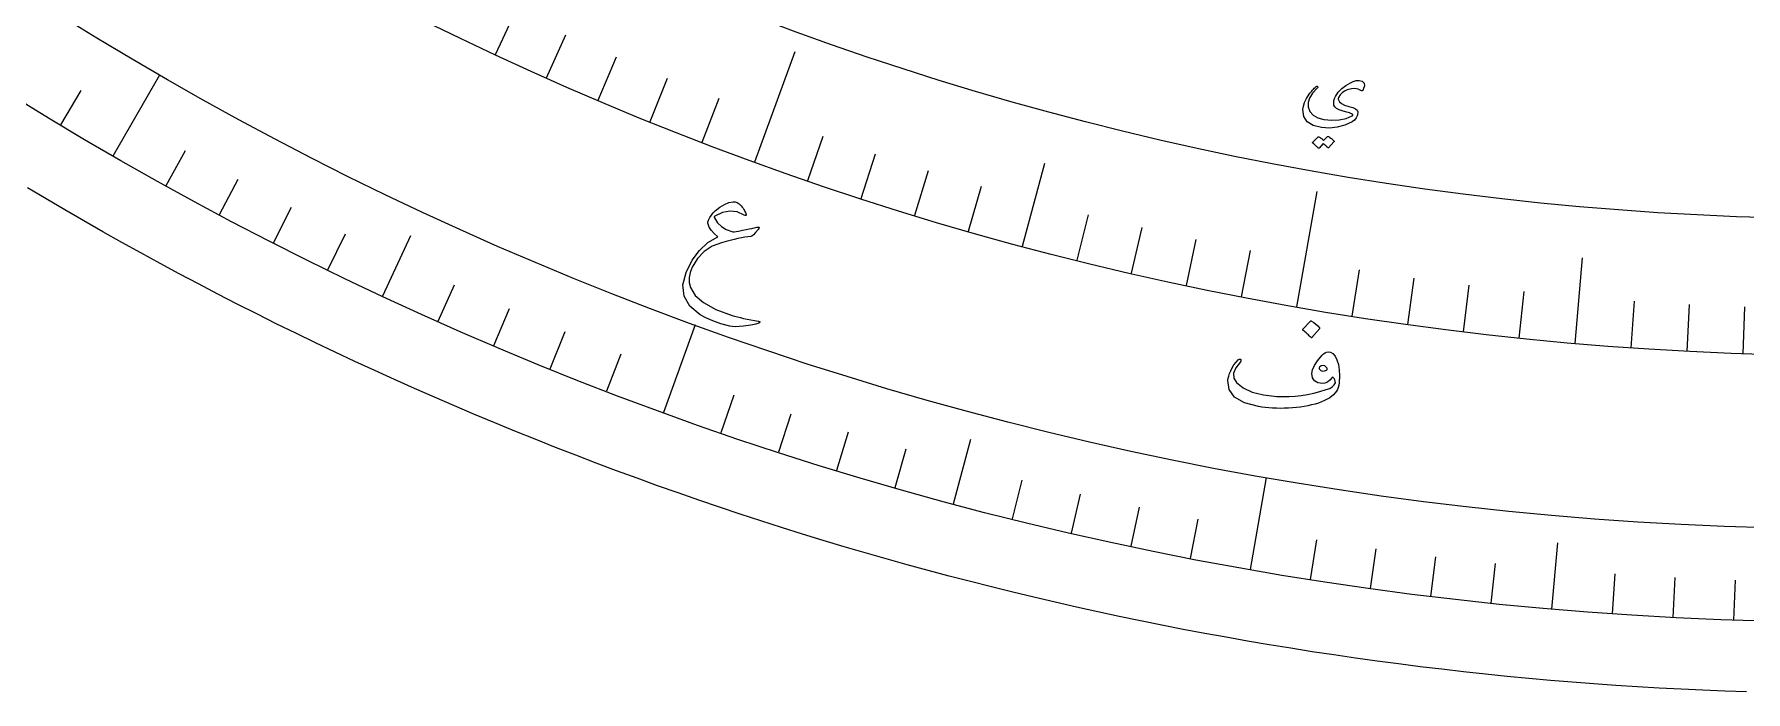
# Model space of a CAD drawing. Header units: millimetres. Extents: x -78 to 78, y -78 to 100.
# Drawn here: x -39.69 to -2.39, y -77.46 to -63.13 of the extents above; entities that cross this region are included whole.
import ezdxf

# ---------------------------------------------------------------- set-up
doc = ezdxf.new("R2010")
doc.units = ezdxf.units.MM
for name, color, linetype in [('CUT_OUTER', 1, 'Continuous'), ('ENGRAVE', 7, 'Continuous'), ('ENGRAVE_FINE', 8, 'Continuous'), ('TEXT', 5, 'Continuous')]:
    doc.layers.add(name, color=color, linetype=linetype)

msp = doc.modelspace()

# ---------------------------------------------------------------- linework, layer by layer
at = {"layer": 'CUT_OUTER'}
msp.add_lwpolyline([(-2.3773, -77.4635), (-2.8526, -77.4475), (-3.3277, -77.4285), (-3.8027, -77.4066), (-4.2776, -77.3819), (-4.7524, -77.3542), (-5.2269, -77.3235), (-5.7013, -77.29), (-6.1754, -77.2536), (-6.6493, -77.2142), (-7.1229, -77.172), (-7.5963, -77.1268), (-8.0694, -77.0788), (-8.5422, -77.0278), (-9.0147, -76.9739), (-9.4868, -76.9172), (-9.9586, -76.8575), (-10.43, -76.795), (-10.901, -76.7295), (-11.3716, -76.6612), (-11.8418, -76.59), (-12.3115, -76.5159), (-12.7808, -76.4389), (-13.2495, -76.359), (-13.7178, -76.2763), (-14.1856, -76.1907), (-14.6528, -76.1022), (-15.1195, -76.0109), (-15.5856, -75.9167), (-16.0511, -75.8196), (-16.516, -75.7197), (-16.9803, -75.6169), (-17.444, -75.5113), (-17.907, -75.4028), (-18.3693, -75.2916), (-18.831, -75.1774), (-19.2919, -75.0605), (-19.7521, -74.9407), (-20.2115, -74.8181), (-20.6702, -74.6926), (-21.1282, -74.5644), (-21.5853, -74.4334), (-22.0416, -74.2995), (-22.4971, -74.1629), (-22.9517, -74.0234), (-23.4055, -73.8812), (-23.8583, -73.7362), (-24.3103, -73.5884), (-24.7614, -73.4379), (-25.2115, -73.2846), (-25.6607, -73.1285), (-26.109, -72.9697), (-26.5562, -72.8081), (-27.0024, -72.6438), (-27.4477, -72.4767), (-27.8919, -72.3069), (-28.335, -72.1344), (-28.7771, -71.9592), (-29.2181, -71.7813), (-29.658, -71.6007), (-30.0967, -71.4173), (-30.5344, -71.2313), (-30.9709, -71.0426), (-31.4062, -70.8513), (-31.8403, -70.6572), (-32.2733, -70.4605), (-32.705, -70.2612), (-33.1355, -70.0592), (-33.5648, -69.8545), (-33.9928, -69.6473), (-34.4195, -69.4374), (-34.8449, -69.2249), (-35.269, -69.0098), (-35.6918, -68.7921), (-36.1132, -68.5718), (-36.5332, -68.3489), (-36.9519, -68.1234), (-37.3692, -67.8954), (-37.7851, -67.6649), (-38.1996, -67.4317), (-38.6126, -67.1961), (-39.0242, -66.9579), (-39.4343, -66.7172), (-39.843, -66.474)], dxfattribs=at)
at = {"layer": 'ENGRAVE'}
for points in [[(-29.6414, -63.5662), (-28.8488, -61.8664)], [(-23.9884, -65.9077), (-23.1137, -63.5044)], [(-37.975, -65.7746), (-36.9578, -64.0128)], [(-18.1529, -67.7476), (-17.6675, -65.936)], [(-12.1792, -69.072), (-11.7351, -66.5533)], [(-32.0979, -68.8341), (-31.4837, -67.5171)], [(-6.1129, -69.8706), (-5.9494, -68.0022)], [(-25.9764, -71.3697), (-25.2806, -69.458)], [(-19.6573, -73.3621), (-19.2812, -71.9585)], [(-13.1886, -74.7961), (-12.8353, -72.7927)], [(-6.6195, -75.661), (-6.4928, -74.2134)]]:
    msp.add_lwpolyline(points, dxfattribs=at)
for radius in [75.95, 75.95, 73.9156, 70.1375, 70.1375, 67.1538]:
    msp.add_circle((0, 0), radius, dxfattribs=at)
at = {"layer": 'ENGRAVE_FINE'}
for points in [[(-28.5275, -64.0738), (-28.1114, -63.1392)], [(-27.4049, -64.5619), (-27.0052, -63.6202)], [(-26.274, -65.0304), (-25.8907, -64.0818)], [(-39.1171, -65.1019), (-38.6681, -64.3545)], [(-25.135, -65.479), (-24.7684, -64.5239)], [(-22.8345, -66.3163), (-22.5015, -65.349)], [(-36.8213, -66.4274), (-36.3986, -65.6648)], [(-21.6737, -66.7047), (-21.3576, -65.7318)], [(-35.6564, -67.0599), (-35.247, -66.29)], [(-20.5062, -67.0728), (-20.2071, -66.0945)], [(-19.3325, -67.4205), (-19.0505, -66.4371)], [(-34.4806, -67.6719), (-34.0848, -66.8951)], [(-16.9678, -68.0541), (-16.7203, -67.0615)], [(-33.2943, -68.2634), (-32.9121, -67.4798)], [(-15.7775, -68.3399), (-15.5474, -67.3431)], [(-14.5824, -68.6048), (-14.3697, -67.6042)], [(-13.3829, -68.8489), (-13.1877, -67.8447)], [(-30.8916, -69.3838), (-30.537, -68.5873)], [(-10.9719, -69.274), (-10.8119, -68.2636)], [(-9.7613, -69.4549), (-9.6189, -68.4419)], [(-8.5476, -69.6147), (-8.4229, -68.5993)], [(-7.3314, -69.7533), (-7.2244, -68.7359)], [(-4.8925, -69.9666), (-4.8212, -68.9461)], [(-29.676, -69.9123), (-29.3354, -69.1098)], [(-3.6707, -70.0414), (-3.6172, -69.0198)], [(-2.4478, -70.0948), (-2.4121, -69.0724)], [(-28.4514, -70.4196), (-28.1248, -69.6112)], [(-27.218, -70.9054), (-26.9056, -70.0915)], [(-24.7269, -71.8121), (-24.443, -70.9878)], [(-23.4698, -72.2327), (-23.2004, -71.4035)], [(-22.2056, -72.6313), (-21.9507, -71.7976)], [(-20.9347, -73.0078), (-20.6943, -72.1697)], [(-18.374, -73.694), (-18.163, -72.848)], [(-17.085, -74.0034), (-16.8889, -73.1539)], [(-15.7909, -74.2903), (-15.6096, -73.4375)], [(-14.4919, -74.5546), (-14.3256, -73.6987)], [(-11.8812, -75.0149), (-11.7448, -74.1538)], [(-10.5702, -75.2109), (-10.4489, -74.3475)], [(-9.256, -75.3839), (-9.1497, -74.5185)], [(-7.9389, -75.5339), (-7.8478, -74.6668)], [(-5.298, -75.765), (-5.2372, -74.8952)], [(-3.9749, -75.8459), (-3.9293, -74.9752)], [(-2.6506, -75.9037), (-2.6202, -75.0324)]]:
    msp.add_lwpolyline(points, dxfattribs=at)
at = {"layer": 'TEXT'}
for points in [[(-10.7843, -64.3551), (-10.8421, -64.3242), (-10.9103, -64.3119), (-10.989, -64.3179), (-11.0781, -64.3423), (-11.1369, -64.37), (-11.1882, -64.4062), (-11.232, -64.4511), (-11.2683, -64.5046), (-11.2729, -64.5158), (-11.2753, -64.5278), (-11.2753, -64.5408), (-11.2731, -64.5546), (-11.25, -64.6004), (-11.2047, -64.6398), (-11.1372, -64.6727), (-11.0475, -64.6991), (-10.9587, -64.724), (-10.896, -64.7526), (-10.8593, -64.7847), (-10.8486, -64.8205), (-10.8584, -64.8901), (-10.8825, -64.9495), (-10.9208, -64.9987), (-10.9735, -65.0377), (-11.1323, -65.1099), (-11.2965, -65.1548), (-11.4658, -65.1722), (-11.6401, -65.1622), (-11.8241, -65.1159), (-11.9533, -65.0351), (-12.0274, -64.9201), (-12.0466, -64.7711), (-12.0349, -64.6935), (-12.0081, -64.6119), (-11.9664, -64.5261), (-11.9098, -64.4363), (-11.8914, -64.4118), (-11.8728, -64.3883), (-11.854, -64.3658), (-11.8351, -64.3443), (-11.8159, -64.3238), (-11.7962, -64.304), (-11.776, -64.2851), (-11.7554, -64.267), (-11.7448, -64.2599), (-11.7362, -64.2578), (-11.7294, -64.2607), (-11.7245, -64.2687), (-11.7226, -64.2779), (-11.7233, -64.2865), (-11.7267, -64.2947), (-11.7326, -64.3025), (-11.8334, -64.4136), (-11.9004, -64.5183), (-11.9335, -64.6164), (-11.9325, -64.7081), (-11.8937, -64.8116), (-11.8235, -64.8925), (-11.7218, -64.9505), (-11.5888, -64.9856), (-11.4134, -65.0026), (-11.2515, -64.9946), (-11.1031, -64.9616), (-10.9685, -64.9038), (-10.9601, -64.8984), (-10.9563, -64.8922), (-10.957, -64.8853), (-10.9622, -64.8776), (-10.9857, -64.8609), (-11.0284, -64.8429), (-11.0902, -64.8236), (-11.1712, -64.8028), (-11.2529, -64.7782), (-11.3133, -64.7479), (-11.3522, -64.712), (-11.3698, -64.6706), (-11.3733, -64.6249), (-11.3683, -64.5785), (-11.3549, -64.5314), (-11.333, -64.4835), (-11.2735, -64.3925), (-11.1991, -64.312), (-11.1099, -64.2421), (-11.006, -64.1828), (-10.9787, -64.1691), (-10.9526, -64.1577), (-10.9277, -64.1486), (-10.9038, -64.1416), (-10.8811, -64.1368), (-10.8598, -64.134), (-10.8398, -64.1331), (-10.821, -64.1342), (-10.7502, -64.153), (-10.7114, -64.1921), (-10.7046, -64.2514), (-10.7297, -64.331), (-10.7421, -64.3515), (-10.7554, -64.3623), (-10.7694, -64.3635), (-10.7843, -64.3551)], [(-11.5065, -65.358), (-11.5037, -65.356), (-11.5001, -65.3552), (-11.4957, -65.3555), (-11.4905, -65.3569), (-11.4728, -65.3672), (-11.4558, -65.3781), (-11.4396, -65.3896), (-11.424, -65.4018), (-11.4091, -65.4146), (-11.3947, -65.4284), (-11.3808, -65.443), (-11.3675, -65.4585), (-11.3652, -65.4629), (-11.3646, -65.4673), (-11.3657, -65.4716), (-11.3685, -65.4759), (-11.4862, -65.6039), (-11.489, -65.6053), (-11.4928, -65.6047), (-11.4974, -65.6019), (-11.5029, -65.5971), (-11.5065, -65.5928), (-11.5125, -65.5868), (-11.521, -65.579), (-11.5318, -65.5695), (-11.5452, -65.558), (-11.5612, -65.5445), (-11.5799, -65.529), (-11.6011, -65.5113), (-11.6942, -65.6101), (-11.6982, -65.613), (-11.7027, -65.613), (-11.7077, -65.6103), (-11.7132, -65.6048), (-11.7179, -65.6), (-11.7255, -65.5928), (-11.7358, -65.5832), (-11.749, -65.571), (-11.7651, -65.5564), (-11.7845, -65.5392), (-11.8072, -65.5195), (-11.8332, -65.4972), (-11.8357, -65.4938), (-11.8365, -65.4907), (-11.8356, -65.488), (-11.8331, -65.4855), (-11.7139, -65.3642), (-11.711, -65.3622), (-11.7074, -65.3614), (-11.703, -65.3617), (-11.6978, -65.3631), (-11.6826, -65.3711), (-11.6681, -65.3799), (-11.6541, -65.3894), (-11.6408, -65.3997), (-11.6281, -65.4106), (-11.616, -65.4219), (-11.6045, -65.4338), (-11.5935, -65.4462)], [(-24.4613, -66.7776), (-24.4164, -66.7814), (-24.3723, -66.7983), (-24.3288, -66.8282), (-24.2861, -66.8713), (-24.2656, -66.8968), (-24.2472, -66.9216), (-24.231, -66.9458), (-24.2169, -66.9694), (-24.205, -66.9922), (-24.1951, -67.0141), (-24.1873, -67.0351), (-24.1815, -67.0551), (-24.1794, -67.0733), (-24.1859, -67.0818), (-24.2011, -67.0804), (-24.225, -67.0692), (-24.3773, -67.002), (-24.5345, -66.9834), (-24.6967, -67.0133), (-24.8643, -67.0917), (-24.8707, -67.0984), (-24.8736, -67.1069), (-24.8731, -67.117), (-24.8691, -67.1287), (-24.8001, -67.2359), (-24.7141, -67.3216), (-24.6112, -67.3858), (-24.4913, -67.4283), (-24.4683, -67.4319), (-24.4368, -67.4317), (-24.397, -67.4279), (-24.3488, -67.4204), (-24.2595, -67.402), (-24.1806, -67.3857), (-24.1123, -67.3715), (-24.0543, -67.3595), (-24.0068, -67.3497), (-23.9698, -67.3421), (-23.9431, -67.3368), (-23.9269, -67.3336), (-23.9055, -67.3343), (-23.8971, -67.3434), (-23.9017, -67.3609), (-23.9192, -67.3869), (-23.9742, -67.4516), (-24.0188, -67.4985), (-24.053, -67.5276), (-24.0768, -67.5388), (-24.1402, -67.5453), (-24.2082, -67.5547), (-24.2809, -67.567), (-24.3582, -67.5822), (-24.4402, -67.6003), (-24.5268, -67.6214), (-24.6182, -67.6452), (-24.7142, -67.672), (-24.9167, -67.7511), (-25.0914, -67.8667), (-25.2381, -68.019), (-25.3566, -68.2081), (-25.4001, -68.3189), (-25.4206, -68.4293), (-25.4182, -68.5392), (-25.3926, -68.6487), (-25.2907, -68.8202), (-25.1056, -68.9792), (-24.8373, -69.125), (-24.4857, -69.2566), (-24.4298, -69.2726), (-24.3692, -69.2888), (-24.3039, -69.305), (-24.234, -69.3214), (-24.1594, -69.3375), (-24.0804, -69.3533), (-23.997, -69.3688), (-23.9091, -69.3837), (-23.8942, -69.3872), (-23.8838, -69.3917), (-23.878, -69.3972), (-23.8767, -69.4038), (-23.8992, -69.426), (-23.9668, -69.4482), (-24.0796, -69.4703), (-24.2375, -69.4921), (-24.3322, -69.5011), (-24.4134, -69.504), (-24.4811, -69.5008), (-24.5352, -69.4915), (-24.7302, -69.438), (-24.9033, -69.3783), (-25.0544, -69.3127), (-25.1835, -69.2414), (-25.407, -69.0532), (-25.5323, -68.8366), (-25.5595, -68.5922), (-25.4892, -68.3201), (-25.3564, -68.0564), (-25.197, -67.8395), (-25.0113, -67.6693), (-24.7993, -67.5454), (-24.8787, -67.4681), (-24.9399, -67.3966), (-24.9831, -67.3309), (-25.0083, -67.2712), (-25.013, -67.2491), (-25.0134, -67.2267), (-25.0096, -67.204), (-25.0016, -67.181), (-24.9698, -67.123), (-24.9343, -67.0701), (-24.8952, -67.0223), (-24.8524, -66.9796), (-24.7516, -66.899), (-24.6528, -66.8385), (-24.5561, -66.798), (-24.4613, -66.7776)], [(-11.8789, -69.3821), (-11.875, -69.3792), (-11.8699, -69.378), (-11.8637, -69.3783), (-11.8564, -69.3803), (-11.8075, -69.411), (-11.7625, -69.4459), (-11.7213, -69.4852), (-11.6839, -69.5288), (-11.6806, -69.535), (-11.6797, -69.5408), (-11.6811, -69.5463), (-11.6849, -69.5513), (-11.8479, -69.7396), (-11.8535, -69.7438), (-11.8598, -69.744), (-11.8668, -69.7401), (-11.8746, -69.7322), (-11.8813, -69.7254), (-11.8919, -69.7151), (-11.9065, -69.7012), (-11.925, -69.6838), (-11.9478, -69.6629), (-11.9752, -69.6383), (-12.0071, -69.6101), (-12.0437, -69.5782), (-12.0484, -69.5731), (-12.0504, -69.5685), (-12.0497, -69.5644), (-12.0462, -69.5607)], [(-11.4973, -70.0536), (-11.4423, -70.0586), (-11.3917, -70.0886), (-11.3454, -70.1438), (-11.3035, -70.2241), (-11.2708, -70.3251), (-11.2521, -70.4422), (-11.2475, -70.5755), (-11.257, -70.725), (-11.2639, -70.7786), (-11.2754, -70.8277), (-11.2915, -70.8721), (-11.3122, -70.9118), (-11.375, -70.9877), (-11.4615, -71.0559), (-11.5718, -71.1162), (-11.7059, -71.1686), (-11.7805, -71.1908), (-11.8571, -71.2106), (-11.9357, -71.2281), (-12.0163, -71.2432), (-12.099, -71.2559), (-12.184, -71.2662), (-12.2714, -71.274), (-12.361, -71.2794), (-12.4507, -71.2825), (-12.5381, -71.2836), (-12.6232, -71.2827), (-12.706, -71.2798), (-12.7867, -71.2748), (-12.8653, -71.2673), (-12.9419, -71.2574), (-13.0165, -71.2452), (-13.3217, -71.1629), (-13.5338, -71.0397), (-13.6527, -70.8763), (-13.6788, -70.6733), (-13.6721, -70.6286), (-13.6597, -70.5786), (-13.6417, -70.5232), (-13.6181, -70.4626), (-13.586, -70.3971), (-13.5472, -70.3351), (-13.5017, -70.2765), (-13.4494, -70.2213), (-13.4421, -70.2152), (-13.4341, -70.2114), (-13.4255, -70.2098), (-13.4162, -70.2105), (-13.4077, -70.2134), (-13.4014, -70.2183), (-13.3972, -70.2254), (-13.3953, -70.2345), (-13.3953, -70.2441), (-13.3973, -70.2526), (-13.4012, -70.2601), (-13.407, -70.2664), (-13.509, -70.3984), (-13.5576, -70.5184), (-13.5528, -70.6266), (-13.4941, -70.723), (-13.3462, -70.8398), (-13.1494, -70.9289), (-12.904, -70.9899), (-12.6102, -71.0225), (-12.4796, -71.0267), (-12.3478, -71.0245), (-12.2148, -71.0159), (-12.0807, -71.0008), (-11.9456, -70.9793), (-11.8097, -70.9513), (-11.6731, -70.9168), (-11.5359, -70.8758), (-11.462, -70.8479), (-11.4041, -70.8141), (-11.3624, -70.7746), (-11.3368, -70.7293), (-11.3411, -70.6945), (-11.3514, -70.6617), (-11.3675, -70.6307), (-11.3897, -70.6016), (-11.3926, -70.5999), (-11.3967, -70.6012), (-11.4019, -70.6055), (-11.4084, -70.6128), (-11.4583, -70.6703), (-11.5105, -70.7111), (-11.565, -70.7352), (-11.6217, -70.7426), (-11.7208, -70.7277), (-11.7921, -70.686), (-11.8355, -70.6177), (-11.851, -70.5228), (-11.8372, -70.4437), (-11.7947, -70.3513), (-11.7237, -70.2455), (-11.6243, -70.1263), (-11.5945, -70.0978), (-11.5634, -70.0761), (-11.531, -70.0614), (-11.4973, -70.0536)], [(-11.5311, -70.4482), (-11.5189, -70.4374), (-11.514, -70.4254), (-11.5162, -70.4123), (-11.5257, -70.398), (-11.5674, -70.3603), (-11.6073, -70.3463), (-11.6455, -70.3559), (-11.682, -70.3892), (-11.6879, -70.4003), (-11.6904, -70.4105), (-11.6897, -70.4199), (-11.6857, -70.4284), (-11.6513, -70.4593), (-11.6141, -70.4729), (-11.574, -70.4692), (-11.5311, -70.4482)]]:
    msp.add_lwpolyline(points, close=True, dxfattribs=at)

doc.saveas('drawing.dxf')
